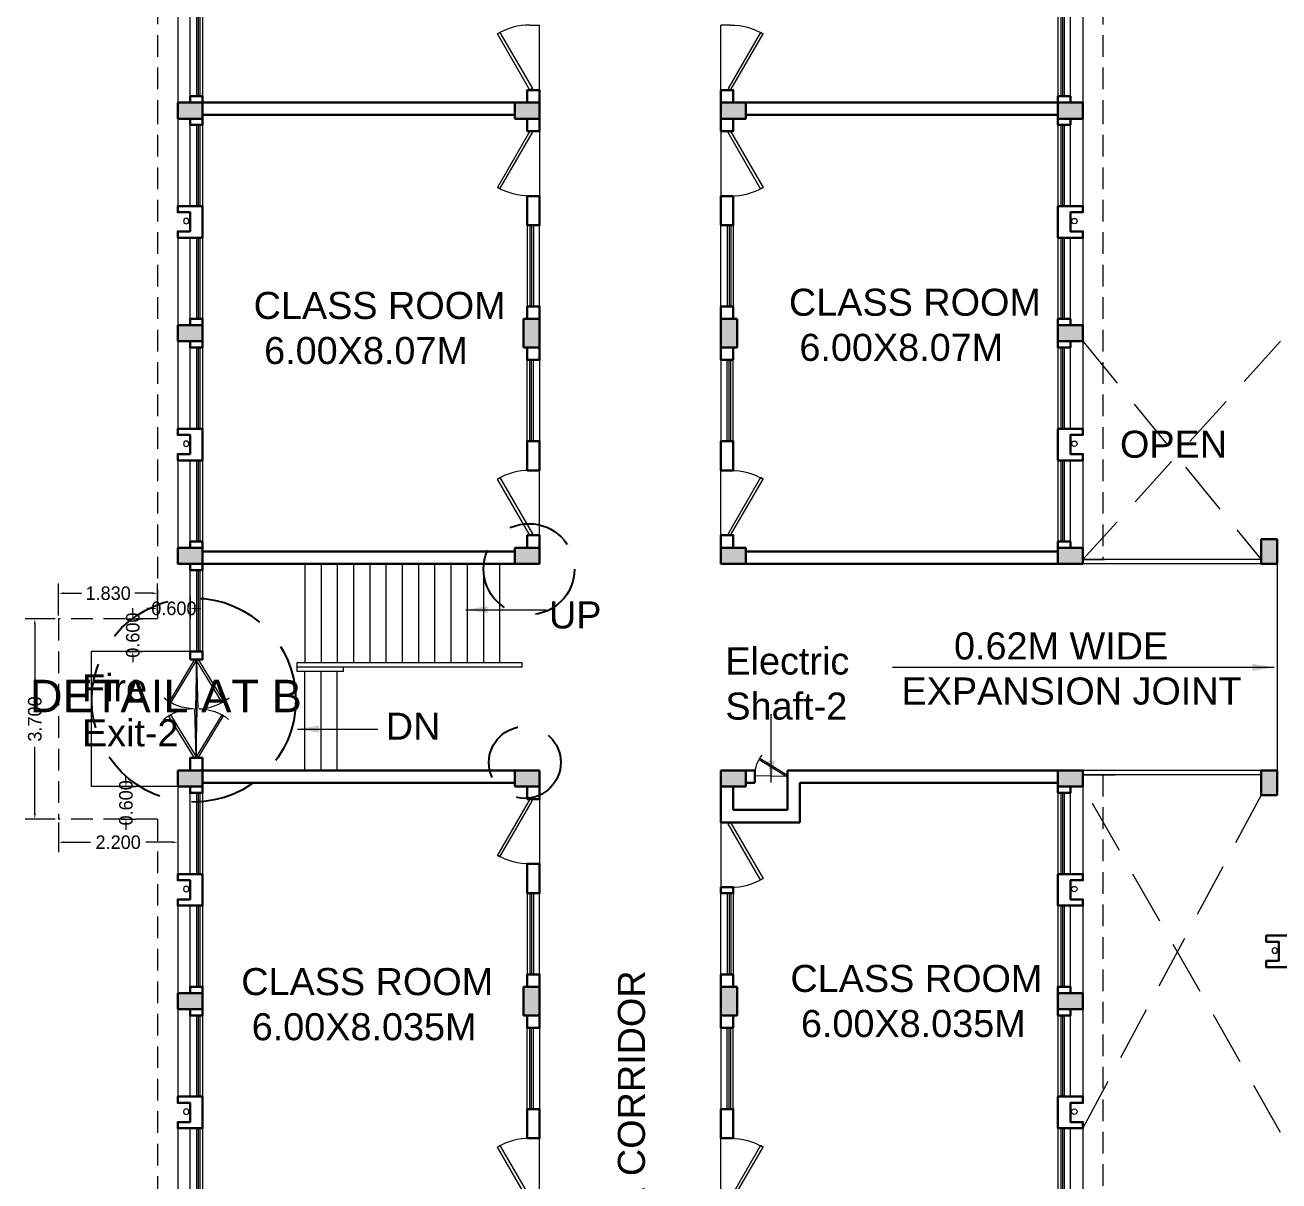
# Model space of a CAD drawing. Header units: millimetres. Extents: x 3614 to 12428, y -844 to 6844.
# Drawn here: x 5920.07 to 5943.25, y -330.17 to -308.8 of the extents above; entities that cross this region are included whole.
import ezdxf

# ---------------------------------------------------------------- set-up
doc = ezdxf.new("R2010")
doc.units = ezdxf.units.MM
doc.header["$LTSCALE"] = 40
doc.header["$MEASUREMENT"] = 0
doc.header["$PDMODE"] = 32
doc.header["$PDSIZE"] = 0.02
doc.linetypes.add('DASHED', pattern=[0.75, 0.5, -0.25])
doc.layers.get('0').update_dxf_attribs({"linetype": 'CONTINUOUS', "lineweight": 20})
doc.layers.get('Defpoints').update_dxf_attribs({"linetype": 'CONTINUOUS', "lineweight": 20})
for name, color, linetype, lineweight in [('Arrow', 1, 'CONTINUOUS', 18), ('CLL LEV.', 15, 'CONTINUOUS', 18), ('Column', 252, 'CONTINUOUS', 30), ('Column Hatch', 253, 'CONTINUOUS', 13), ('Dim', 220, 'CONTINUOUS', 15), ('Door', 54, 'CONTINUOUS', 18), ('EXPANSION JOINT', 248, 'CONTINUOUS', 20), ('Fixture', 44, 'CONTINUOUS', 15), ('Hidden', 30, 'DASHED', 18), ('Railing', 23, 'CONTINUOUS', 18), ('Stair', 1, 'CONTINUOUS', 15), ('TEXT', 7, 'CONTINUOUS', 20), ('Ventilator', 6, 'DASHED', 18), ('Wall', 7, 'CONTINUOUS', 30), ('Window', 150, 'CONTINUOUS', 15), ('Window-Wall', 7, 'CONTINUOUS', 18)]:
    doc.layers.add(name, color=color, linetype=linetype, lineweight=lineweight)
doc.styles.add('L120', font='simplex.shx', dxfattribs={"height": 1})
doc.styles.get("Standard").update_dxf_attribs({"font": 'txt.shx', "height": 0.03937})
doc.styles.add('Tabrej', font='GOTHIC.TTF')
doc.styles.add('Tabrej.', font='GOTHIC.TTF', dxfattribs={"height": 1})
doc.dimstyles.new('DIMEN', dxfattribs={"dimtxt": 0.2, "dimasz": 0.25, "dimexe": 0.18, "dimexo": 0.0625, "dimgap": 0.09, "dimtad": 0, "dimdec": 3, "dimzin": 0, "dimdsep": 46, "dimtxsty": 'Tabrej', "dimcen": 0, "dimclrd": 256, "dimclre": 256, "dimclrt": 7, "dimadec": 0, "dimazin": 0, "dimtfac": 1, "dimtdec": 3, "dimtofl": 0, "dimtmove": 0, "dimatfit": 1, "dimfxl": 0, "dimtolj": 1, "dimtzin": 0, "dimlwd": -1, "dimlwe": -1, "dimarcsym": 0})
doc.dimstyles.get("Standard").update_dxf_attribs({"dimtxt": 0.18, "dimasz": 0.18, "dimexe": 0.18, "dimexo": 0.0625, "dimgap": 0.09, "dimtad": 0, "dimtih": 1, "dimtoh": 1, "dimdec": 4, "dimzin": 0, "dimdsep": 46, "dimtxsty": 'Standard', "dimcen": 0.09, "dimadec": 0, "dimazin": 0, "dimtfac": 1, "dimtdec": 4, "dimtofl": 0, "dimtmove": 0, "dimatfit": 3, "dimfxl": 0, "dimtolj": 1, "dimtzin": 0, "dimarcsym": 0})

# ---------------------------------------------------------------- blocks, each defined once
blk = doc.blocks.new('COLUMN 546')
at = {"layer": 'Column Hatch'}
h = blk.add_hatch(color=0, dxfattribs=at)
h.dxf.hatch_style = 1
h.paths.add_polyline_path([(0, 0), (0.3, 0), (0.3, 0.46), (0, 0.46)])
at = {"layer": 'Column'}
for p, q in [((0.3, 0.46), (0, 0.46)), ((0, 0.46), (0, 0)), ((0.3, 0), (0.3, 0.46)), ((0, 0), (0.3, 0))]:
    blk.add_line(p, q, dxfattribs=at)
blk = doc.blocks.new('Door - Left Hung 36 in.')
at = {"layer": 'Door'}
blk.add_line((0.75, -1.3), (35.93, -1.3), dxfattribs=at)
blk.add_lwpolyline([(0.75, -1.3), (0, 0), (31.18, 18), (31.93, 16.7)], close=True, dxfattribs=at)
blk.add_arc((0, 0), 36, 0, 37.31013, dxfattribs=at)
blk = doc.blocks.new('VENT 2')
at = {"layer": 'Ventilator', "linetype": 'Continuous', "ltscale": 0.02}
for p, q in [((0, 0.182), (1.5, 0.182)), ((0, 0.152), (1.5, 0.152))]:
    blk.add_line(p, q, dxfattribs=at)
at = {"layer": 'Window-Wall'}
for p, q in [((0, 0.23), (1.5, 0.23)), ((0, 0), (0, 0.23)), ((0, 0.115), (1.5, 0.115)), ((1.5, 0), (0, 0)), ((1.5, 0.23), (1.5, 0))]:
    blk.add_line(p, q, dxfattribs=at)
blk = doc.blocks.new('*U18')
for p, q in [((0, 0), (0, -6)), ((40, 0), (40, -6))]:
    blk.add_line(p, q)
blk.add_lwpolyline([(0, 0), (34.64, 20), (35.52, 18.48), (0.87, -1.52)], close=True)
blk.add_arc((0, 0), 40, 0, 30)
blk = doc.blocks.new('DOOR1')
at = {"layer": 'Door'}
blk.add_line((0, 0), (1.2, 0), dxfattribs=at)
at = {"layer": 'Door', "xscale": 0.0300000000000013, "yscale": 0.0300000000000013, "zscale": 0.0300000000000013}
blk.add_blockref('*U18', (0, 0.18), dxfattribs=at)
blk = doc.blocks.new('class 1')
at = {"layer": 'Wall'}
for points in [[(0.23, -0.035), (0, -0.035), (0, -0.265), (0.23, -0.265), (0.23, -0.035)], [(0.23, -1.465), (0, -1.465), (0, -2.005), (0.23, -2.005), (0.23, -1.465)], [(0.23, -3.505), (0, -3.505), (0, -3.735), (0.23, -3.735), (0.23, -3.505)]]:
    blk.add_lwpolyline(points, dxfattribs=at)
at = {"layer": 'Wall', "rotation": 270}
for name, p in [('DOOR1', (0, -0.265)), ('VENT 2', (0, -2.005))]:
    blk.add_blockref(name, p, dxfattribs=at)
blk = doc.blocks.new('WINDOW 1')
at = {"layer": 'CLL LEV.'}
for p, q in [((-0.115, -0.23), (-0.115, -0.46)), ((1.615, -0.23), (1.615, -0.46)), ((-0.115, -0.46), (1.615, -0.46))]:
    blk.add_line(p, q, dxfattribs=at)
at = {"layer": 'Window'}
for p, q in [((0, -0.051), (1.5, -0.051)), ((0, -0.081), (1.5, -0.081))]:
    blk.add_line(p, q, dxfattribs=at)
at = {"layer": 'Window-Wall'}
for p, q in [((0, 0), (1.5, 0)), ((0, -0.23), (0, 0)), ((1.5, 0), (1.5, -0.23)), ((0, -0.115), (1.5, -0.115)), ((1.5, -0.23), (0, -0.23))]:
    blk.add_line(p, q, dxfattribs=at)
blk = doc.blocks.new('SHAFT2')
at = {"layer": 'Fixture'}
blk.add_circle((0.302, 0.307), 0.05, dxfattribs=at)
at = {"layer": 'Wall'}
blk.add_lwpolyline([(0, 0.585), (0.46, 0.585), (0.46, 0.47), (0.23, 0.47), (0.23, 0.115), (0.46, 0.115), (0.46, 0), (0, 0), (0, 0.585)], dxfattribs=at)
blk = doc.blocks.new('COLM 530')
at = {"layer": 'Column Hatch'}
h = blk.add_hatch(color=0, dxfattribs=at)
h.dxf.hatch_style = 1
h.paths.add_polyline_path([(5443.518, -633.795), (5443.218, -633.795), (5443.218, -634.325), (5443.518, -634.325)])
at = {"layer": 'Column'}
for p, q in [((5443.518, -633.795), (5443.218, -633.795)), ((5443.218, -633.795), (5443.218, -634.325)), ((5443.518, -634.325), (5443.518, -633.795)), ((5443.218, -634.325), (5443.518, -634.325))]:
    blk.add_line(p, q, dxfattribs=at)
blk = doc.blocks.new('*D586')
at = {"layer": 'Defpoints', "color": 0, "ltscale": 0.05, "transparency": 16777216}
for p in [(5920.695, -319.779), (5920.255, -323.479), (5920.695, -323.479)]:
    blk.add_point(p, dxfattribs=at)
at = {"layer": 'Dim', "ltscale": 0.05, "transparency": 16777216}
for p, q in [((5920.632, -319.779), (5920.075, -319.779)), ((5920.255, -319.879), (5920.255, -321.117)), ((5920.255, -323.379), (5920.255, -322.141)), ((5920.632, -323.479), (5920.075, -323.479))]:
    blk.add_line(p, q, dxfattribs=at)
for points in [[(5920.238, -319.879), (5920.271, -319.879), (5920.255, -319.779)], [(5920.238, -323.379), (5920.271, -323.379), (5920.255, -323.479)]]:
    blk.add_solid(points, dxfattribs=at)
at = {"layer": 'Dim', "color": 7, "ltscale": 0.05, "transparency": 16777216, "insert": (5920.255, -321.629), "char_height": 0.25, "attachment_point": 5, "rotation": 90, "style": 'Tabrej'}
blk.add_mtext('\\A1;3.700', dxfattribs=at)
blk = doc.blocks.new('*D587')
at = {"layer": 'Defpoints', "color": 0, "ltscale": 0.05, "transparency": 16777216}
for p in [(5921.875, -319.779), (5922.066, -319.779), (5921.875, -320.379)]:
    blk.add_point(p, dxfattribs=at)
at = {"layer": 'Dim', "ltscale": 0.05, "transparency": 16777216}
for p, q in [((5921.938, -319.779), (5922.246, -319.779)), ((5922.066, -319.679), (5922.066, -319.579)), ((5921.938, -320.379), (5922.246, -320.379)), ((5922.066, -320.479), (5922.066, -320.579))]:
    blk.add_line(p, q, dxfattribs=at)
for points in [[(5922.049, -319.679), (5922.082, -319.679), (5922.066, -319.779)], [(5922.049, -320.479), (5922.082, -320.479), (5922.066, -320.379)]]:
    blk.add_solid(points, dxfattribs=at)
at = {"layer": 'Dim', "color": 7, "ltscale": 0.05, "transparency": 16777216, "insert": (5922.066, -320.079), "char_height": 0.25, "attachment_point": 5, "rotation": 90, "style": 'Tabrej'}
blk.add_mtext('\\A1;0.600', dxfattribs=at)
blk = doc.blocks.new('*D588')
at = {"layer": 'Defpoints', "color": 0, "ltscale": 0.05, "transparency": 16777216}
for p in [(5921.797, -322.879), (5921.797, -323.479), (5921.939, -323.479)]:
    blk.add_point(p, dxfattribs=at)
at = {"layer": 'Dim', "ltscale": 0.05, "transparency": 16777216}
for p, q in [((5921.939, -322.779), (5921.939, -322.679)), ((5921.859, -322.879), (5922.119, -322.879)), ((5921.859, -323.479), (5922.119, -323.479)), ((5921.939, -323.579), (5921.939, -323.679))]:
    blk.add_line(p, q, dxfattribs=at)
for points in [[(5921.923, -322.779), (5921.956, -322.779), (5921.939, -322.879)], [(5921.923, -323.579), (5921.956, -323.579), (5921.939, -323.479)]]:
    blk.add_solid(points, dxfattribs=at)
at = {"layer": 'Dim', "color": 7, "ltscale": 0.05, "transparency": 16777216, "insert": (5921.939, -323.179), "char_height": 0.25, "attachment_point": 5, "rotation": 90, "style": 'Tabrej'}
blk.add_mtext('\\A1;0.600', dxfattribs=at)
blk = doc.blocks.new('*D589')
at = {"layer": 'Defpoints', "color": 0, "ltscale": 0.05, "transparency": 16777216}
for p in [(5922.525, -319.306), (5920.695, -319.779), (5922.525, -319.779)]:
    blk.add_point(p, dxfattribs=at)
at = {"layer": 'Dim', "ltscale": 0.05, "transparency": 16777216}
for p, q in [((5920.695, -319.717), (5920.695, -319.126)), ((5920.795, -319.306), (5921.116, -319.306)), ((5922.425, -319.306), (5922.103, -319.306)), ((5922.525, -319.717), (5922.525, -319.126))]:
    blk.add_line(p, q, dxfattribs=at)
for points in [[(5920.795, -319.289), (5920.795, -319.322), (5920.695, -319.306)], [(5922.425, -319.289), (5922.425, -319.322), (5922.525, -319.306)]]:
    blk.add_solid(points, dxfattribs=at)
at = {"layer": 'Dim', "color": 7, "ltscale": 0.05, "transparency": 16777216, "insert": (5921.61, -319.306), "char_height": 0.25, "attachment_point": 5, "style": 'Tabrej'}
blk.add_mtext('\\A1;1.830', dxfattribs=at)
blk = doc.blocks.new('*D590')
at = {"layer": 'Defpoints', "color": 0, "ltscale": 0.05, "transparency": 16777216}
for p in [(5922.525, -319.306), (5923.125, -319.306), (5923.125, -319.586)]:
    blk.add_point(p, dxfattribs=at)
at = {"layer": 'Dim', "ltscale": 0.05, "transparency": 16777216}
for p, q in [((5922.525, -319.368), (5922.525, -319.766)), ((5923.125, -319.368), (5923.125, -319.766)), ((5922.425, -319.586), (5922.325, -319.586)), ((5923.225, -319.586), (5923.325, -319.586))]:
    blk.add_line(p, q, dxfattribs=at)
for points in [[(5922.425, -319.569), (5922.425, -319.602), (5922.525, -319.586)], [(5923.225, -319.569), (5923.225, -319.602), (5923.125, -319.586)]]:
    blk.add_solid(points, dxfattribs=at)
at = {"layer": 'Dim', "color": 7, "ltscale": 0.05, "transparency": 16777216, "insert": (5922.825, -319.586), "char_height": 0.25, "attachment_point": 5, "style": 'Tabrej'}
blk.add_mtext('\\A1;0.600', dxfattribs=at)
blk = doc.blocks.new('*D598')
at = {"layer": 'Defpoints', "color": 0, "ltscale": 0.05, "transparency": 16777216}
for p in [(5920.695, -323.479), (5922.895, -323.479), (5922.895, -323.908)]:
    blk.add_point(p, dxfattribs=at)
at = {"layer": 'Dim', "ltscale": 0.05, "transparency": 16777216}
for p, q in [((5920.695, -323.542), (5920.695, -324.088)), ((5922.895, -323.542), (5922.895, -324.088)), ((5920.795, -323.908), (5921.282, -323.908)), ((5922.795, -323.908), (5922.308, -323.908))]:
    blk.add_line(p, q, dxfattribs=at)
for points in [[(5920.795, -323.891), (5920.795, -323.924), (5920.695, -323.908)], [(5922.795, -323.891), (5922.795, -323.924), (5922.895, -323.908)]]:
    blk.add_solid(points, dxfattribs=at)
at = {"layer": 'Dim', "color": 7, "ltscale": 0.05, "transparency": 16777216, "insert": (5921.795, -323.908), "char_height": 0.25, "attachment_point": 5, "style": 'Tabrej'}
blk.add_mtext('\\A1;2.200', dxfattribs=at)
blk = doc.blocks.new('NEW BILDING')
at = {"ltscale": 0.05}
blk.add_line((5448.0978, -295.0811), (5447.0978, -295.0811), dxfattribs=at)
at = {"layer": 'Door'}
blk.add_line((5437.1728, -294.1211), (5437.1728, -292.3011), dxfattribs=at)
at = {"layer": 'EXPANSION JOINT', "linetype": 'ByBlock', "ltscale": 0.05}
blk.add_line((5457.1508, -290.5361), (5457.1508, -294.3511), dxfattribs=at)
at = {"layer": 'Hidden', "ltscale": 0.02}
for p, q in [((5436.4578, -269.9611), (5436.4578, -282.3061)), ((5453.9278, -269.9632), (5453.9278, -282.3061)), ((5436.4578, -282.0061), (5436.4578, -291.5511)), ((5453.9278, -282.0061), (5453.9278, -290.4561)), ((5453.5578, -290.4561), (5454.1578, -290.4561)), ((5436.4578, -291.5511), (5434.6278, -291.5511)), ((5434.6278, -291.5511), (5434.6278, -295.2511)), ((5453.9278, -294.4311), (5453.9278, -310.8111)), ((5436.4578, -295.2511), (5434.6278, -295.2511)), ((5436.4578, -295.2511), (5436.4578, -310.8111))]:
    blk.add_line(p, q, dxfattribs=at)
at = {"layer": 'Hidden', "ltscale": 0.05}
blk.add_line((5453.5578, -294.4311), (5454.1578, -294.4311), dxfattribs=at)
at = {"layer": 'Railing', "linetype": 'ByBlock', "ltscale": 0.05}
for p, q in [((5456.8508, -290.4561), (5453.5578, -290.4561)), ((5456.8508, -290.5361), (5453.5578, -290.5361)), ((5443.1928, -292.3661), (5439.0278, -292.3661)), ((5439.0278, -292.3661), (5439.0278, -292.4411)), ((5443.1928, -292.4411), (5439.0278, -292.4411)), ((5439.8928, -292.4461), (5439.0278, -292.4461)), ((5439.0278, -292.4461), (5439.0278, -292.5211)), ((5439.8928, -292.5211), (5439.8928, -292.4461)), ((5443.1928, -292.4411), (5443.1928, -292.3661)), ((5439.8928, -292.5211), (5439.0278, -292.5211)), ((5456.8508, -294.3511), (5453.5578, -294.3511)), ((5456.8508, -294.4311), (5453.5578, -294.4311))]:
    blk.add_line(p, q, dxfattribs=at)
at = {"layer": 'Stair', "ltscale": 0.05}
for p, q in [((5439.1778, -290.5361), (5439.1778, -292.3661)), ((5439.4778, -290.5361), (5439.4778, -292.3661)), ((5439.7778, -290.5361), (5439.7778, -292.3661)), ((5440.0778, -290.5361), (5440.0778, -292.3661)), ((5440.3778, -290.5361), (5440.3778, -292.3661)), ((5440.6778, -290.5361), (5440.6778, -292.3661)), ((5440.9778, -290.5361), (5440.9778, -292.3661)), ((5441.2778, -290.5361), (5441.2778, -292.3661)), ((5441.5778, -290.5361), (5441.5778, -292.3661)), ((5441.8778, -290.5361), (5441.8778, -292.3661)), ((5442.1778, -290.5361), (5442.1778, -292.3661)), ((5442.4778, -290.5361), (5442.4778, -292.3661)), ((5442.7778, -290.5361), (5442.7778, -292.3661)), ((5437.0578, -292.1511), (5435.2278, -292.1511)), ((5435.2278, -292.1511), (5435.2278, -294.6511)), ((5439.1778, -294.3511), (5439.1778, -292.5211)), ((5439.4778, -294.3511), (5439.4778, -292.5211)), ((5439.7778, -294.3511), (5439.7778, -292.5211)), ((5436.8278, -294.6511), (5435.2278, -294.6511))]:
    blk.add_line(p, q, dxfattribs=at)
at = {"layer": 'Wall'}
for p, q in [((5443.0578, -282.0061), (5437.2878, -282.0061)), ((5447.3278, -282.0061), (5453.0978, -282.0061)), ((5443.0578, -282.2361), (5437.2878, -282.2361)), ((5447.3278, -282.2361), (5453.0978, -282.2361)), ((5443.0578, -290.3061), (5437.2878, -290.3061)), ((5447.3278, -290.3061), (5453.0978, -290.3061)), ((5443.0578, -290.5361), (5437.2878, -290.5361)), ((5447.3278, -290.5361), (5453.0978, -290.5361)), ((5443.0578, -294.3511), (5437.2878, -294.3511)), ((5447.4978, -294.3511), (5447.3278, -294.3511)), ((5447.4978, -294.3511), (5447.4979, -294.5811)), ((5448.0978, -295.0811), (5448.0978, -294.3511)), ((5448.4428, -294.3511), (5448.0978, -294.3511)), ((5448.3739, -294.3511), (5453.0978, -294.3511)), ((5443.0578, -294.5811), (5437.2878, -294.5811)), ((5446.8678, -295.3111), (5446.8678, -294.6511)), ((5447.0978, -294.6511), (5447.0978, -295.0811)), ((5447.4979, -294.5811), (5447.3279, -294.5811)), ((5448.3278, -294.5811), (5453.0978, -294.5811)), ((5448.3278, -295.3111), (5448.3278, -294.5811)), ((5448.0978, -295.0811), (5447.0978, -295.0811)), ((5447.0978, -295.3111), (5446.8678, -295.3111)), ((5448.3278, -295.3111), (5447.0978, -295.3111))]:
    blk.add_line(p, q, dxfattribs=at)
for points in [[(5443.2878, -282.0061), (5443.5178, -282.0061), (5443.5178, -281.7761), (5443.2878, -281.7761), (5443.2878, -282.0061)], [(5447.0978, -282.0061), (5446.8678, -282.0061), (5446.8678, -281.7761), (5447.0978, -281.7761), (5447.0978, -282.0061)], [(5437.0578, -282.0061), (5437.0578, -281.8911), (5437.2878, -281.8911), (5437.2878, -282.0061), (5437.0578, -282.0061)], [(5453.3278, -282.0061), (5453.3278, -281.8911), (5453.0978, -281.8911), (5453.0978, -282.0061), (5453.3278, -282.0061)], [(5437.0578, -282.3061), (5437.0578, -282.4211), (5437.2878, -282.4211), (5437.2878, -282.3061), (5437.0578, -282.3061)], [(5437.0578, -282.4211), (5437.0578, -282.3061), (5437.2878, -282.3061), (5437.2878, -282.4211), (5437.0578, -282.4211)], [(5453.3278, -282.3061), (5453.3278, -282.4211), (5453.0978, -282.4211), (5453.0978, -282.3061), (5453.3278, -282.3061)], [(5453.3278, -282.4211), (5453.3278, -282.3061), (5453.0978, -282.3061), (5453.0978, -282.4211), (5453.3278, -282.4211)], [(5437.0578, -286.1211), (5437.0578, -286.0061), (5437.2878, -286.0061), (5437.2878, -286.1211), (5437.0578, -286.1211)], [(5453.3278, -286.1211), (5453.3278, -286.0061), (5453.0978, -286.0061), (5453.0978, -286.1211), (5453.3278, -286.1211)], [(5437.0578, -286.4211), (5437.0578, -286.5361), (5437.2878, -286.5361), (5437.2878, -286.4211), (5437.0578, -286.4211)], [(5437.0578, -286.5361), (5437.0578, -286.4211), (5437.2878, -286.4211), (5437.2878, -286.5361), (5437.0578, -286.5361)], [(5453.3278, -286.4211), (5453.3278, -286.5361), (5453.0978, -286.5361), (5453.0978, -286.4211), (5453.3278, -286.4211)], [(5453.3278, -286.5361), (5453.3278, -286.4211), (5453.0978, -286.4211), (5453.0978, -286.5361), (5453.3278, -286.5361)], [(5437.0578, -290.2361), (5437.0578, -290.1211), (5437.2878, -290.1211), (5437.2878, -290.2361), (5437.0578, -290.2361)], [(5453.3278, -290.2361), (5453.3278, -290.1211), (5453.0978, -290.1211), (5453.0978, -290.2361), (5453.3278, -290.2361)], [(5437.0578, -290.6511), (5437.0578, -290.5361), (5437.2878, -290.5361), (5437.2878, -290.6511), (5437.0578, -290.6511)], [(5437.0578, -292.3011), (5437.0578, -292.1511), (5437.2878, -292.1511), (5437.2878, -292.3011), (5437.0578, -292.3011)], [(5437.0578, -294.3511), (5437.0578, -294.1211), (5437.2878, -294.1211), (5437.2878, -294.3511), (5437.0578, -294.3511)], [(5437.0578, -294.6511), (5437.0578, -294.7661), (5437.2878, -294.7661), (5437.2878, -294.6511), (5437.0578, -294.6511)], [(5437.0578, -294.7661), (5437.0578, -294.6511), (5437.2878, -294.6511), (5437.2878, -294.7661), (5437.0578, -294.7661)], [(5453.3278, -294.6511), (5453.3278, -294.7661), (5453.0978, -294.7661), (5453.0978, -294.6511), (5453.3278, -294.6511)], [(5453.3278, -294.7661), (5453.3278, -294.6511), (5453.0978, -294.6511), (5453.0978, -294.7661), (5453.3278, -294.7661)], [(5447.0978, -296.5111), (5446.8678, -296.5111), (5446.8678, -296.6219), (5447.0978, -296.6219), (5447.0978, -296.5111)], [(5447.0978, -298.1219), (5446.8678, -298.1219), (5446.8678, -298.3519), (5447.0978, -298.3519), (5447.0978, -298.1219)], [(5437.0578, -298.4661), (5437.0578, -298.3511), (5437.2878, -298.3511), (5437.2878, -298.4661), (5437.0578, -298.4661)], [(5453.3278, -298.4661), (5453.3278, -298.3511), (5453.0978, -298.3511), (5453.0978, -298.4661), (5453.3278, -298.4661)], [(5437.0578, -298.7661), (5437.0578, -298.8811), (5437.2878, -298.8811), (5437.2878, -298.7661), (5437.0578, -298.7661)], [(5437.0578, -298.8811), (5437.0578, -298.7661), (5437.2878, -298.7661), (5437.2878, -298.8811), (5437.0578, -298.8811)], [(5453.3278, -298.7661), (5453.3278, -298.8811), (5453.0978, -298.8811), (5453.0978, -298.7661), (5453.3278, -298.7661)], [(5453.3278, -298.8811), (5453.3278, -298.7661), (5453.0978, -298.7661), (5453.0978, -298.8811), (5453.3278, -298.8811)]]:
    blk.add_lwpolyline(points, dxfattribs=at)
at = {"layer": 'Window'}
for p, q in [((5437.2068, -290.6511), (5437.2068, -292.1511)), ((5437.2368, -290.6511), (5437.2368, -292.1511))]:
    blk.add_line(p, q, dxfattribs=at)
at = {"layer": 'Window-Wall', "linetype": 'DASHED', "ltscale": 0.05}
for p, q in [((5457.2128, -286.4211), (5453.5578, -290.4561)), ((5453.5578, -286.4211), (5456.8508, -290.4561)), ((5457.2128, -301.0411), (5453.5578, -294.6511)), ((5456.8508, -294.8111), (5453.5578, -300.9661))]:
    blk.add_line(p, q, dxfattribs=at)
at = {"layer": 'Window-Wall'}
for p, q in [((5437.0578, -292.1511), (5437.0578, -290.6511)), ((5437.1728, -290.6511), (5437.1728, -292.1511)), ((5437.2878, -290.6511), (5437.2878, -292.1511)), ((5437.2878, -292.1511), (5437.0578, -292.1511))]:
    blk.add_line(p, q, dxfattribs=at)
at = {"color": 7, "extrusion": (0, 0, -1), "xscale": -1, "zscale": -1, "rotation": 270}
for p in [(-5437.2878, -282.3061), (-5443.5178, -282.3061), (-5437.2878, -286.4211), (-5437.2878, -290.5361), (-5443.5178, -290.5361), (-5437.2878, -294.6511), (-5443.5178, -294.6511), (-5437.2878, -298.7661)]:
    blk.add_blockref('COLUMN 546', p, dxfattribs=at)
at = {"color": 7, "extrusion": (0, 0, -1), "zscale": -1}
for p, rotation in [((-5446.8678, -282.3061), 90.00000000000004), ((-5453.0978, -282.3061), 90.00000000000004), ((-5453.0978, -286.4211), 90.00000000000004), ((-5446.8678, -290.5361), 90.00000000000004), ((-5453.0978, -290.5361), 90.00000000000004), ((-5446.8678, -294.6511), 90.00000000000004), ((-5453.0978, -294.6511), 90.00000000000004), ((-5456.8508, -294.3511), 180), ((-5453.0978, -298.7661), 90.00000000000004)]:
    blk.add_blockref('COLUMN 546', p, dxfattribs=dict(at, rotation=rotation))
at = {"linetype": 'ByBlock', "xscale": -1}
for p in [(5443.5178, -282.2711), (5443.5178, -294.6161)]:
    blk.add_blockref('class 1', p, dxfattribs=at)
at = {"linetype": 'ByBlock'}
for name, p in [('class 1', (5446.8678, -282.2711)), ('SHAFT2', (5453.0978, -284.5061)), ('SHAFT2', (5453.0978, -288.6211)), ('SHAFT2', (5453.0978, -296.8511)), ('SHAFT2', (5453.0978, -300.9661))]:
    blk.add_blockref(name, p, dxfattribs=at)
at = {"linetype": 'ByBlock', "extrusion": (0, 0, -1), "zscale": -1}
for p in [(-5437.2878, -284.5061), (-5437.2878, -288.6211), (-5437.2878, -296.8511), (-5457.4078, -297.9886), (-5437.2878, -300.9661)]:
    blk.add_blockref('SHAFT2', p, dxfattribs=at)
for p in [(0, 347.7887), (3.65, 347.7887), (0, 335.4429), (3.65, 335.4429)]:
    blk.add_blockref('COLM 530', p)
at = {"linetype": 'ByBlock', "rotation": 180}
for p in [(5443.5178, -290.2711), (5443.5178, -302.6161)]:
    blk.add_blockref('class 1', p, dxfattribs=at)
at = {"linetype": 'ByBlock', "xscale": -1, "rotation": 180}
for p in [(5446.8678, -290.2711), (5446.8678, -302.6161)]:
    blk.add_blockref('class 1', p, dxfattribs=at)
at = {"color": 7, "extrusion": (0, 0, -1), "xscale": -1, "zscale": -1}
blk.add_blockref('COLUMN 546', (-5456.8508, -290.5361), dxfattribs=at)
at = {"layer": 'CLL LEV.', "rotation": 270}
for p in [(5437.2878, -280.3911), (5437.2878, -282.4211), (5437.2878, -284.5061), (5437.2878, -286.5361), (5437.2878, -288.6211), (5437.2878, -294.7661), (5437.2878, -296.8511), (5437.2878, -298.8811), (5437.2878, -300.9661)]:
    blk.add_blockref('WINDOW 1', p, dxfattribs=at)
at = {"layer": 'CLL LEV.', "extrusion": (0, 0, -1), "zscale": -1, "rotation": 270}
for p in [(-5453.0978, -280.3911), (-5453.0978, -282.4211), (-5453.0978, -284.5061), (-5453.0978, -286.5361), (-5453.0978, -288.6211), (-5453.0978, -294.7661), (-5453.0978, -296.8511), (-5453.0978, -298.8811), (-5453.0978, -300.9661)]:
    blk.add_blockref('WINDOW 1', p, dxfattribs=at)
at = {"layer": 'Door', "xscale": -0.0252777777711346, "yscale": 0.0252777777711346, "zscale": 0.0252777777711346}
for p, rotation in [((5437.1403, -292.3017), 88.93562188221635), ((5437.2052, -294.121), 268.9356218814513)]:
    blk.add_blockref('Door - Left Hung 36 in.', p, dxfattribs=dict(at, rotation=rotation))
at = {"layer": 'Door', "extrusion": (0, 0, -1)}
for p, xscale, yscale, zscale, rotation in [((-5437.2051, -292.3014), -0.0252777777711346, 0.0252777777711346, -0.0252777777711346, 88.32804135717734), ((-5437.1405, -294.1213), -0.0252777777711346, 0.0252777777711346, -0.0252777777711346, 268.3280413579426), ((-5448.0978, -294.4448), 0.0166737001802426, 0.0166737001802426, -0.0166737001841632, 1.671958642822621)]:
    blk.add_blockref('Door - Left Hung 36 in.', p, dxfattribs=dict(at, xscale=xscale, yscale=yscale, zscale=zscale, rotation=rotation))
at = {"layer": 'Wall'}
for name, p, rotation in [('DOOR1', (5443.5178, -281.7761), 89.99999999999999), ('DOOR1', (5446.8678, -295.3111), 270), ('VENT 2', (5446.8678, -296.6219), 270)]:
    blk.add_blockref(name, p, dxfattribs=dict(at, rotation=rotation))
at = {"layer": 'Wall', "extrusion": (0, 0, -1), "zscale": -1, "rotation": 90}
blk.add_blockref('DOOR1', (-5446.8678, -281.7761), dxfattribs=at)
at = {"layer": 'TEXT', "char_height": 0.5, "attachment_point": 1, "style": 'Tabrej.'}
for s, width, insert in [('{\\fArial|b0|i0|c0|p34;CLASS ROOM\\P 6.00X8.07M}', 19.989683, (5438.2318, -285.5075)), ('{\\fArial|b0|i0|c0|p34;CLASS ROOM\\P 6.00X8.07M}', 19.989683, (5448.1254, -285.4487)), ('{\\fArial|b0|i0|c0|p34;OPEN }', 19.989683, (5454.2443, -288.0731)), ('{\\fArial|b0|i0|c0|p34;UP}', 1.50962, (5443.6915, -291.2276)), ('{\\fArial|b0|i0|c0|p34;     0.62M WIDE \\PEXPANSION JOINT}', 19.989683, (5450.2066, -291.8007)), ('{\\fArial|b0|i0|c0|p34;Electric \\PShaft-2}', 19.989683, (5446.9512, -292.0793)), ('{\\fArial|b0|i0|c0|p34;Fire \\PExit-2 }', 1.50962, (5435.0584, -292.5736)), ('{\\fArial|b0|i0|c0|p34;DN}', 1.50962, (5440.6746, -293.2843)), ('{\\fArial|b0|i0|c0|p34;CLASS ROOM\\P 6.00X8.035M}', 19.989683, (5438.0025, -298.005)), ('{\\fArial|b0|i0|c0|p34;CLASS ROOM\\P 6.00X8.035M}', 19.989683, (5448.1528, -297.9458))]:
    blk.add_mtext_dynamic_manual_height_columns(s, width=width, gutter_width=5, heights=[0], dxfattribs=dict(at, insert=insert))
at = {"layer": 'TEXT', "insert": (5444.964, -306.0022), "char_height": 0.5, "attachment_point": 1, "rotation": 90, "style": 'Tabrej.'}
blk.add_mtext_dynamic_manual_height_columns('{\\fArial|b0|i0|c0|p34;3.35M WIDE CORRIDOR}', width=19.989683, gutter_width=5, heights=[0], dxfattribs=at)
at = {"layer": 'TEXT'}
for points in [[(5442.1551, -291.3811), (5443.6395, -291.3811)], [(5457.0934, -292.4472), (5450.0401, -292.4472)], [(5447.7981, -294.5723), (5447.7981, -293.3102)], [(5439.0403, -293.5887), (5440.5247, -293.5887)]]:
    blk.add_leader(points, dimstyle='Standard', override={"dimscale": 40, "dimasz": 0.01, "dimgap": 0.09, "dimtad": 0, "dimpost": "'", "dimtxsty": 'L120', "dimarcsym": 1}, dxfattribs=at)

msp = doc.modelspace()

# ---------------------------------------------------------------- linework, layer by layer
at = {"layer": 'Arrow', "color": 1, "linetype": 'DASHED', "lineweight": 25, "ltscale": 0.06}
for centre, radius in [((5929.3889, -318.8595), 0.8404), ((5923.1922, -321.279), 1.8851), ((5929.3114, -322.4321), 0.6639)]:
    msp.add_circle(centre, radius, dxfattribs=at)

# ---------------------------------------------------------------- block references
at = {"layer": 'Window-Wall'}
msp.add_blockref('NEW BILDING', (486.067, -28.228), dxfattribs=at)

# ---------------------------------------------------------------- texts
at = {"layer": 'Arrow', "color": 1, "linetype": 'DASHED', "lineweight": 25, "ltscale": 0.06, "insert": (5920.162, -320.9044), "char_height": 0.6, "width": 7.639118, "attachment_point": 1, "style": 'Tabrej'}
msp.add_mtext('{\\fArial|b0|i0|c0|p34;DETAIL AT B}', dxfattribs=at)

# ---------------------------------------------------------------- dimensions: what is measured, and where the dimension line sits
at = {"layer": 'Dim', "ltscale": 0.05}
for base, p1, p2, picture, middle in [((5922.5248, -319.3055), (5920.6948, -319.7791), (5922.5248, -319.7791), '*D589', (5921.6098, -319.3055)), ((5922.8948, -323.9075), (5920.6948, -323.4791), (5922.8948, -323.4791), '*D598', (5921.7948, -323.9075))]:
    dim = msp.add_linear_dim(base=base, p1=p1, p2=p2, dimstyle='DIMEN', override={"dimtxt": 0.25, "dimasz": 0.1, "dimarcsym": 1}, dxfattribs=at)
    dim.commit()
    dim.dimension.update_dxf_attribs({"geometry": picture, "text_midpoint": middle})
dim = msp.add_linear_dim(base=(5923.1248, -319.5857), p1=(5922.5248, -319.3055), p2=(5923.1248, -319.3055), dimstyle='DIMEN', override={"dimtxt": 0.25, "dimasz": 0.1, "dimgap": 0.3, "dimarcsym": 1}, dxfattribs=at)
dim.commit()
dim.dimension.update_dxf_attribs({"geometry": '*D590', "text_midpoint": (5922.8248, -319.5857), "dimtype": 160})
dim = msp.add_linear_dim(base=(5920.2545, -323.4791), p1=(5920.6948, -319.7791), p2=(5920.6948, -323.4791), angle=90, dimstyle='DIMEN', override={"dimtxt": 0.25, "dimasz": 0.1, "dimarcsym": 1}, dxfattribs=at)
dim.commit()
dim.dimension.update_dxf_attribs({"geometry": '*D586', "text_midpoint": (5920.2545, -321.6291)})
for base, p1, p2, picture, middle in [((5922.0655, -319.7791), (5921.8752, -320.3791), (5921.8752, -319.7791), '*D587', (5922.0655, -320.0791)), ((5921.9393, -323.4791), (5921.7967, -322.8791), (5921.7967, -323.4791), '*D588', (5921.9393, -323.1791))]:
    dim = msp.add_linear_dim(base=base, p1=p1, p2=p2, angle=90, dimstyle='DIMEN', override={"dimtxt": 0.25, "dimasz": 0.1, "dimgap": 0.3, "dimarcsym": 1}, dxfattribs=at)
    dim.commit()
    dim.dimension.update_dxf_attribs({"geometry": picture, "text_midpoint": middle, "dimtype": 160})

doc.saveas('drawing.dxf')
